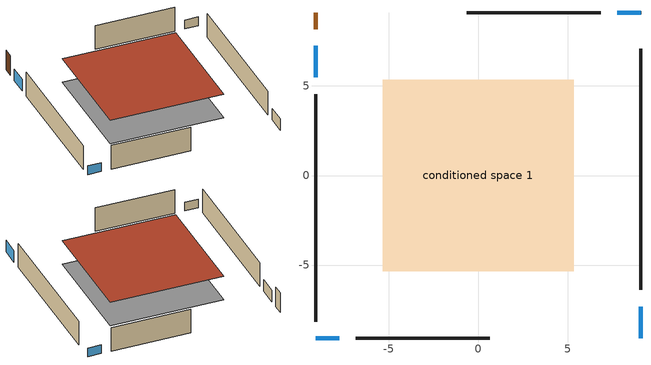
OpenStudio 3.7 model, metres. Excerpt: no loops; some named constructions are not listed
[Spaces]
conditioned space 1
 floor outside (Floor1 construction): -5.34,-5.34 -5.34,5.34 5.34,5.34 5.34,-5.34 z0.61
 wall outside (Wall1 construction): 9.09,-6.39 9.09,7.08 z0.61:3.05
 wall outside (Wall2 construction): -6.84,-9.09 0.64,-9.09 z0.61:3.05
 wall outside (Wall3 construction): -9.09,4.55 -9.09,-8.16 z0.61:3.05
 wall outside (Wall4 construction): 6.84,9.09 -0.64,9.09 z0.61:3.05
 wall outside (AdiabaticWallConstruction): 9.09,-9.09 9.09,-7.32 / -9.09,7.24 -9.09,5.48 z0.61:1.8; -9.09,-9.09 -7.77,-9.09 / 9.09,9.09 7.77,9.09 z0.61:1.49
 wall outside (AdiabaticWallConstruction 1): -9.09,9.09 -9.09,8.17 z0.61:2.64
 window (WindowConstruction): 9.09,-9.09 9.09,-7.32 z0.61:1.8
 window (WindowConstruction 1): -9.09,-9.09 -7.77,-9.09 z0.61:1.49
 window (WindowConstruction 2): -9.09,7.24 -9.09,5.48 z0.61:1.8
 window (WindowConstruction 3): 9.09,9.09 7.77,9.09 z0.61:1.49
 door (Door): -9.09,9.09 -9.09,8.17 z0.61:2.64
 roof outside (Roof1 construction): -5.34,5.34 -5.34,-5.34 5.34,-5.34 5.34,5.34 z3.05
[Schedule:Day]
heating setpoint allday1: 1, 0, 22.2222, 10, 0, 20.5556, 24, 0, 22.2222
cooling setpoint allday1: 24, 0, 23.8889
exterior lighting schedule weekday11: 5, 0, 0.343994, 6, 0, 0.276691, 7, 0, 0.261734, 8, 0, 0.254256, 9, 0, 0.246778, 10, 0, 0.209387, 11, 0, 0.164519, 12, 0, 0.112172, 13, 0, 0.0897375, 15, 0, 0.0822593, 16, 0, 0.0897375, 17, 0, 0.142084, 18, 0, 0.276691, 19, 0, 0.366428, 20, 0, 0.486078, 21, 0, 0.680509, 22, 0, 0.785203, 23, 0, 0.680509, 24, 0, 0.471122
exterior lighting schedule weekend11: 2, 0, 0.343994, 4, 0, 0.336516, 5, 0, 0.343994, 6, 0, 0.336516, 7, 0, 0.329037, 8, 0, 0.306603, 9, 0, 0.269212, 10, 0, 0.224344, 11, 0, 0.179475, 12, 0, 0.11965, 13, 0, 0.0897375, 15, 0, 0.0822593, 16, 0, 0.0897375, 17, 0, 0.142084, 18, 0, 0.284169, 19, 0, 0.35895, 20, 0, 0.448687, 21, 0, 0.620684, 22, 0, 0.732856, 23, 0, 0.63564, 24, 0, 0.441209
exterior lighting schedule weekday12: 5, 0, 0.434959, 6, 0, 0.349858, 7, 0, 0.330947, 8, 0, 0.321491, 9, 0, 0.312035, 10, 0, 0.264757, 11, 0, 0.208024, 12, 0, 0.141834, 13, 0, 0.113467, 15, 0, 0.104012, 16, 0, 0.113467, 17, 0, 0.179657, 18, 0, 0.349858, 19, 0, 0.463325, 20, 0, 0.614615, 21, 0, 0.860461, 22, 0, 0.99284, 23, 0, 0.860461, 24, 0, 0.595704
exterior lighting schedule weekend12: 2, 0, 0.434959, 4, 0, 0.425503, 5, 0, 0.434959, 6, 0, 0.425503, 7, 0, 0.416047, 8, 0, 0.38768, 9, 0, 0.340402, 10, 0, 0.283669, 11, 0, 0.226935, 12, 0, 0.15129, 13, 0, 0.113467, 15, 0, 0.104012, 16, 0, 0.113467, 17, 0, 0.179657, 18, 0, 0.359314, 19, 0, 0.45387, 20, 0, 0.567337, 21, 0, 0.784816, 22, 0, 0.926651, 23, 0, 0.803728, 24, 0, 0.557882
cooling season schedule allday1; cooling season schedule allday12: 24, 0, 0
cooling season schedule allday3; natural vent schedule avail day: 24, 0, 1
